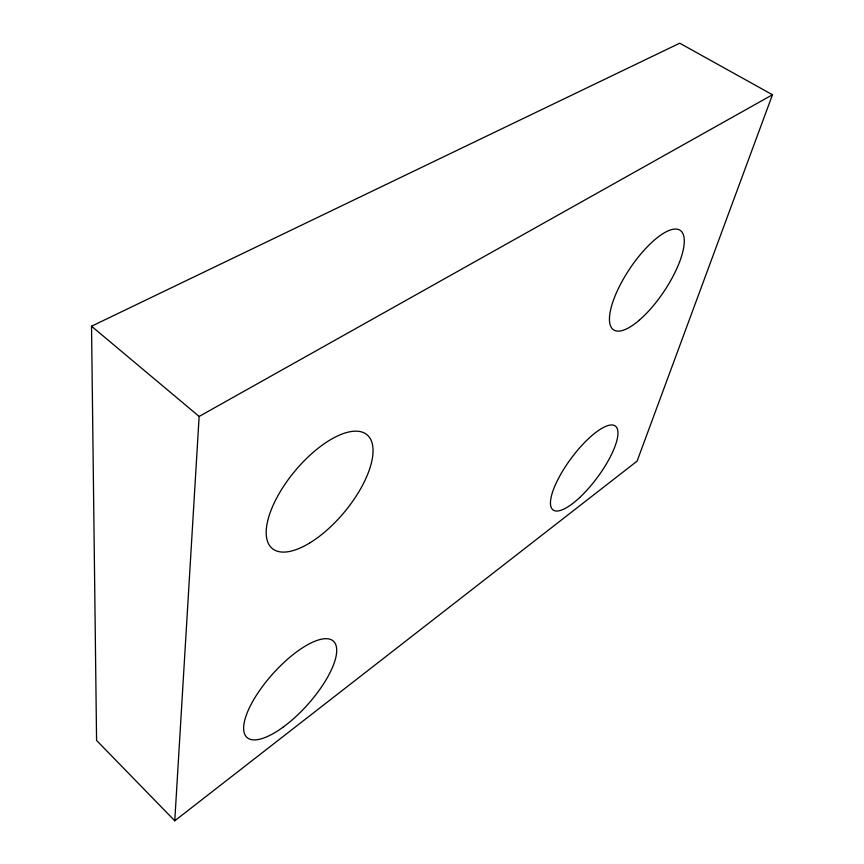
<?xml version="1.0" encoding="UTF-8"?>
<svg xmlns="http://www.w3.org/2000/svg" width="864" height="864" viewBox="0 0 864 864"><rect width="100%" height="100%" fill="white"/><g stroke="black" fill="none" stroke-linecap="round" stroke-linejoin="round"><path stroke-width="1.3" d="M174.766 820.8L199.141 416.437L91.53 326.214L679.73 43.2L772.47 94.759L637.103 461.117L174.766 820.8L96.574 740.437L91.53 326.214M199.141 416.437L772.47 94.759M639.414 320.08A59.875 20.542 -56.2 0 0 682.333 232.578A59.875 20.542 -56.2 0 0 618.862 287.539A59.875 20.542 -56.2 0 0 639.414 320.08M579.614 497.61A52.229 16.211 -53.4 0 0 615.406 426.114A52.229 16.211 -53.4 0 0 557.539 480.244A52.229 16.211 -53.4 0 0 579.614 497.61M309.658 543.002A74.023 32.141 -50.2 0 0 370.062 438.318A74.023 32.141 -50.2 0 0 279.126 493.592A74.023 32.141 -50.2 0 0 309.658 543.002M282.787 727.38A64.714 23.252 -48.1 0 0 333.666 641.401A64.714 23.252 -48.1 0 0 254.038 699.138A64.714 23.252 -48.1 0 0 282.787 727.38"/></g></svg>
